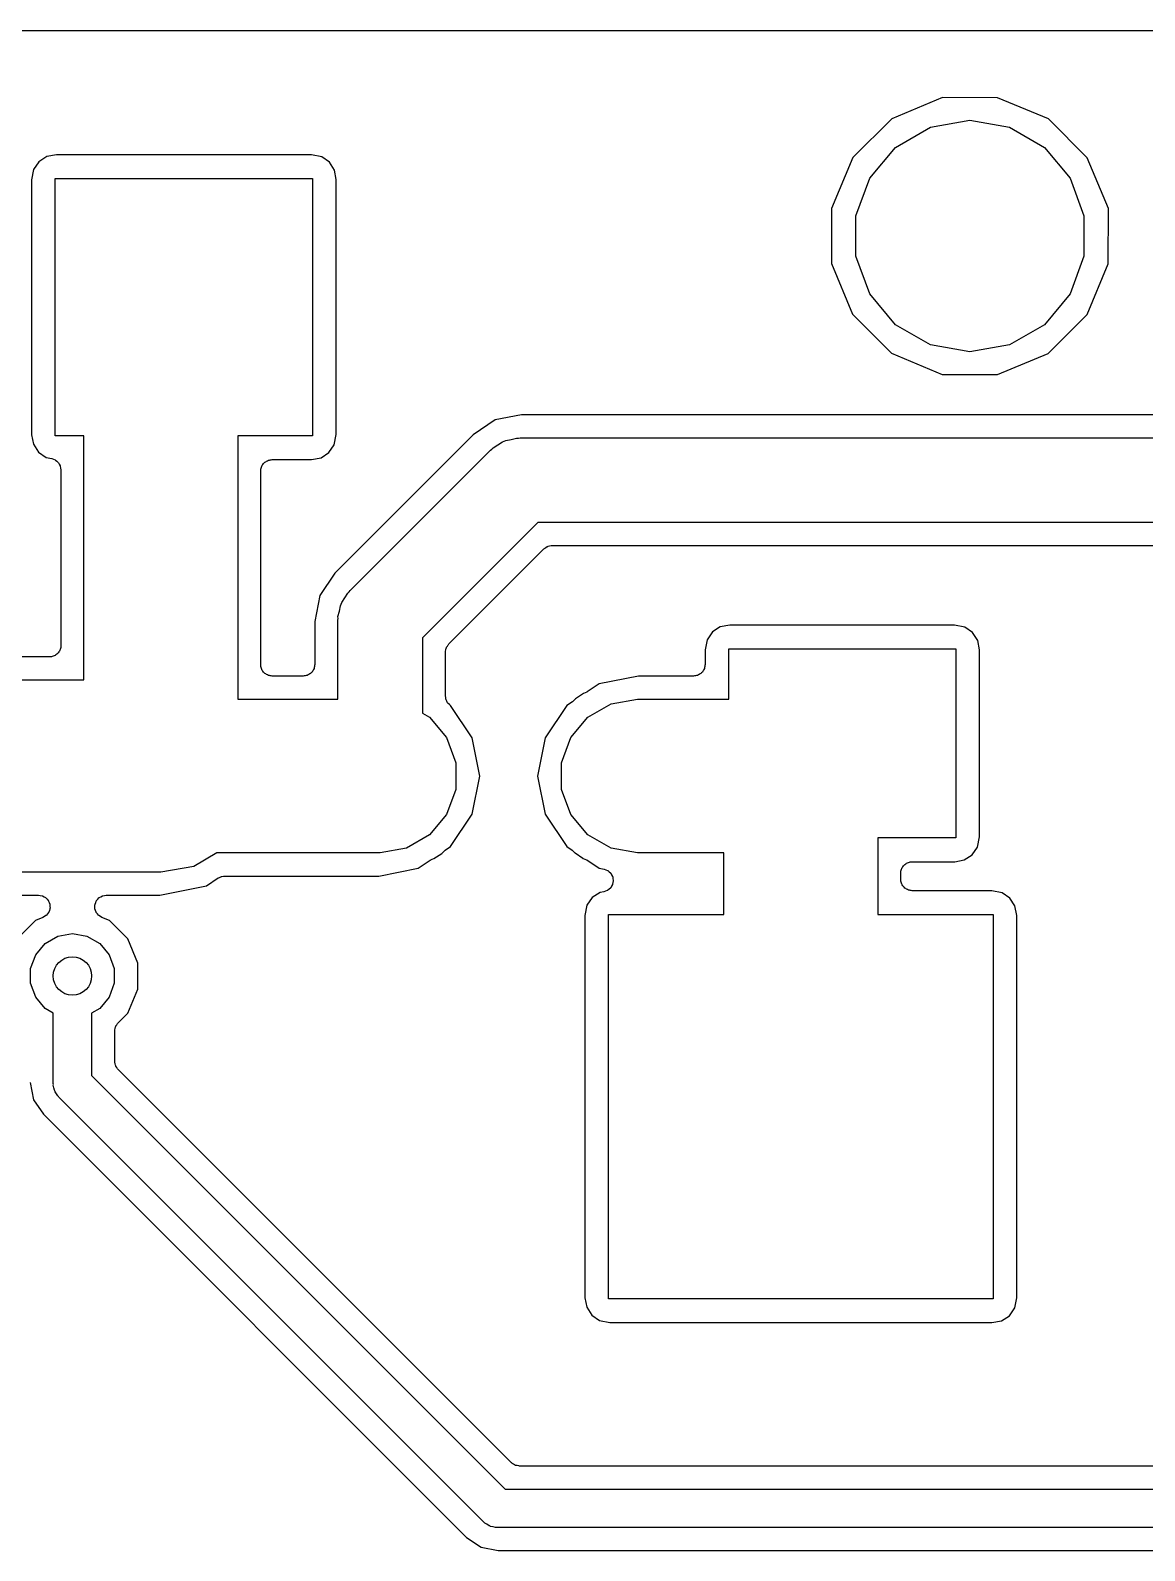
# Model space of a CAD drawing. Extents: x -5.1 to 32.6, y 0 to 32.2.
# Drawn here: x 3.35 to 10.72, y 22.11 to 32.16 of the extents above; entities that cross this region are included whole.
import ezdxf

# ---------------------------------------------------------------- set-up
doc = ezdxf.new("R2010")
doc.units = 0
doc.header["$MEASUREMENT"] = 0
doc.layers.add('BLACK', color=7, linetype='CONTINUOUS')

msp = doc.modelspace()

# ---------------------------------------------------------------- linework, layer by layer
at = {"layer": 'Black'}
for p, q in [((-5.0038, 32.1564), (18.0151, 32.1564)), ((9.38201, 31.7121), (9.04581, 31.5731)), ((9.74578, 31.7117), (9.38201, 31.7121)), ((10.0817, 31.5722), (9.74578, 31.7117)), ((9.04581, 31.5731), (8.78836, 31.3161)), ((9.30148, 31.5163), (9.5631, 31.5624)), ((9.5631, 31.5624), (9.82471, 31.5163)), ((10.3387, 31.3148), (10.0817, 31.5722)), ((9.07142, 31.3835), (9.30148, 31.5163)), ((9.82471, 31.5163), (10.0548, 31.3835)), ((8.90067, 31.18), (9.07142, 31.3835)), ((10.0548, 31.3835), (10.2255, 31.18)), ((3.41049, 31.2889), (3.37571, 31.238)), ((3.4628, 31.3226), (3.41049, 31.2889)), ((3.52591, 31.3345), (3.4628, 31.3226)), ((5.21116, 31.3345), (3.52591, 31.3345)), ((5.27923, 31.3207), (5.21116, 31.3345)), ((5.33014, 31.2859), (5.27923, 31.3207)), ((5.3638, 31.2336), (5.33014, 31.2859)), ((8.78836, 31.3161), (8.64886, 30.9802)), ((10.4777, 30.9786), (10.3387, 31.3148)), ((3.37571, 31.238), (3.36192, 31.17)), ((3.36192, 31.17), (3.36192, 29.4847)), ((3.5188, 29.4776), (3.5188, 31.1776)), ((3.5188, 31.1776), (5.2188, 31.1776)), ((5.2188, 31.1776), (5.2188, 29.4776)), ((5.37568, 31.1705), (5.3638, 31.2336)), ((5.37568, 30.6013), (5.37568, 31.1705)), ((8.80981, 30.9303), (8.90067, 31.18)), ((10.2255, 31.18), (10.3164, 30.9303)), ((8.64886, 30.9802), (8.64854, 30.6164)), ((10.4773, 30.6148), (10.4777, 30.9786)), ((8.80981, 30.6647), (8.80981, 30.9303)), ((10.3164, 30.9303), (10.3164, 30.6647)), ((8.90067, 30.415), (8.80981, 30.6647)), ((10.3164, 30.6647), (10.2255, 30.415)), ((5.37568, 29.4852), (5.37568, 30.6013)), ((8.64854, 30.6164), (8.78746, 30.2802)), ((10.3378, 30.2789), (10.4773, 30.6148)), ((9.07142, 30.2115), (8.90067, 30.415)), ((10.2255, 30.415), (10.0548, 30.2115)), ((8.78746, 30.2802), (9.04446, 30.0228)), ((10.0804, 30.0219), (10.3378, 30.2789)), ((9.30148, 30.0787), (9.07142, 30.2115)), ((10.0548, 30.2115), (9.82471, 30.0787)), ((9.5631, 30.0326), (9.30148, 30.0787)), ((9.82471, 30.0787), (9.5631, 30.0326)), ((9.04446, 30.0228), (9.38042, 29.8833)), ((9.74419, 29.8829), (10.0804, 30.0219)), ((9.38042, 29.8833), (9.74419, 29.8829)), ((6.42663, 29.5822), (6.28066, 29.4846)), ((6.59881, 29.6164), (6.42663, 29.5822)), ((12.0575, 29.6164), (6.59881, 29.6164)), ((3.36192, 29.4847), (3.3738, 29.4216)), ((3.7084, 29.4776), (3.5188, 29.4776)), ((3.7084, 27.8638), (3.7084, 29.4776)), ((5.2188, 29.4776), (4.7244, 29.4776)), ((4.7244, 29.4776), (4.7244, 27.7368)), ((5.36189, 29.4172), (5.37568, 29.4852)), ((6.28066, 29.4846), (5.36508, 28.569)), ((6.44332, 29.4169), (6.47322, 29.4378)), ((6.47322, 29.4378), (6.48509, 29.441)), ((6.48509, 29.441), (6.49574, 29.4471)), ((6.49574, 29.4471), (6.53169, 29.4535)), ((6.53169, 29.4535), (6.56695, 29.4629)), ((6.56695, 29.4629), (6.57919, 29.4619)), ((6.57919, 29.4619), (6.5913, 29.464)), ((6.5913, 29.464), (12.065, 29.464)), ((3.3738, 29.4216), (3.40746, 29.3693)), ((3.40746, 29.3693), (3.45837, 29.3345)), ((3.45837, 29.3345), (3.49492, 29.3271)), ((5.2748, 29.3326), (5.32711, 29.3663)), ((5.32711, 29.3663), (5.36189, 29.4172)), ((5.46753, 28.456), (6.39373, 29.3822)), ((6.39373, 29.3822), (6.4038, 29.3892)), ((6.4038, 29.3892), (6.4117, 29.3986)), ((6.4117, 29.3986), (6.44332, 29.4169)), ((3.49492, 29.3271), (3.50637, 29.3226)), ((3.50637, 29.3226), (3.5179, 29.3184)), ((3.5179, 29.3184), (3.51865, 29.3178)), ((3.51865, 29.3178), (3.51955, 29.3174)), ((3.51955, 29.3174), (3.52878, 29.3093)), ((3.52878, 29.3093), (3.53817, 29.3014)), ((3.53817, 29.3014), (3.53866, 29.3006)), ((3.53866, 29.3006), (3.53939, 29.2999)), ((3.53939, 29.2999), (3.54526, 29.2891)), ((3.54526, 29.2891), (3.5514, 29.2785)), ((3.5514, 29.2785), (3.55157, 29.2775)), ((3.55157, 29.2775), (3.55204, 29.2767)), ((3.55204, 29.2767), (3.55386, 29.2645)), ((3.55386, 29.2645), (3.556, 29.2524)), ((3.556, 29.2524), (3.556, 28.0924)), ((4.8768, 29.2445), (4.87796, 29.2511)), ((4.8768, 27.9654), (4.8768, 29.2445)), ((4.87796, 29.2578), (4.88024, 29.264)), ((4.87796, 29.2511), (4.87796, 29.2578)), ((4.88024, 29.264), (4.88139, 29.2706)), ((4.88139, 29.2706), (4.88473, 29.2764)), ((4.88473, 29.2764), (4.88701, 29.2826)), ((4.88701, 29.2826), (4.89129, 29.2877)), ((4.89129, 29.2877), (4.89463, 29.2935)), ((4.89463, 29.2935), (4.89973, 29.2978)), ((4.89973, 29.2978), (4.90402, 29.3029)), ((4.90402, 29.3029), (4.90979, 29.3062)), ((4.90979, 29.3062), (4.9149, 29.3105)), ((4.9149, 29.3105), (4.92116, 29.3128)), ((4.92116, 29.3128), (4.92694, 29.3161)), ((4.92694, 29.3161), (4.93351, 29.3173)), ((4.93351, 29.3173), (4.93977, 29.3196)), ((4.93977, 29.3196), (4.94643, 29.3196)), ((4.94643, 29.3196), (4.953, 29.3207)), ((4.953, 29.3207), (5.21169, 29.3207)), ((5.21169, 29.3207), (5.2748, 29.3326)), ((6.70703, 28.9052), (5.9445, 28.1427)), ((11.9493, 28.9052), (6.70703, 28.9052)), ((6.74784, 28.7305), (6.75059, 28.7324)), ((6.75059, 28.7324), (6.75274, 28.735)), ((6.75274, 28.735), (6.76136, 28.74)), ((6.76136, 28.74), (6.76952, 28.7457)), ((6.76952, 28.7457), (6.77276, 28.7465)), ((6.77276, 28.7465), (6.77566, 28.7482)), ((6.77566, 28.7482), (6.78546, 28.7499)), ((6.78546, 28.7499), (6.79508, 28.7525)), ((6.79508, 28.7525), (6.79842, 28.7522)), ((6.79842, 28.7522), (6.80172, 28.7528)), ((6.80172, 28.7528), (11.8546, 28.7528)), ((6.11922, 28.1019), (6.74784, 28.7305)), ((5.36508, 28.569), (5.26755, 28.4231)), ((5.43282, 28.4064), (5.45107, 28.438)), ((5.45107, 28.438), (5.46048, 28.4459)), ((5.46048, 28.4459), (5.46753, 28.456)), ((5.26755, 28.4231), (5.2333, 28.2509)), ((5.39621, 28.318), (5.40255, 28.354)), ((5.40255, 28.354), (5.4087, 28.3646)), ((5.4087, 28.3646), (5.41188, 28.3765)), ((5.41188, 28.3765), (5.43282, 28.4064)), ((5.2333, 28.2509), (5.2333, 27.9654)), ((5.3857, 28.2584), (5.38783, 28.2705)), ((5.3857, 27.7368), (5.3857, 28.2584)), ((5.38676, 28.2828), (5.39621, 28.318)), ((5.38783, 28.2705), (5.38676, 28.2828)), ((5.9445, 28.1427), (5.9445, 27.6452)), ((7.82641, 28.1301), (7.81262, 28.0621)), ((7.86119, 28.181), (7.82641, 28.1301)), ((7.9135, 28.2147), (7.86119, 28.181)), ((7.97661, 28.2266), (7.9135, 28.2147)), ((9.46186, 28.2266), (7.97661, 28.2266)), ((9.52993, 28.2128), (9.46186, 28.2266)), ((9.58084, 28.178), (9.52993, 28.2128)), ((9.6145, 28.1257), (9.58084, 28.178)), ((3.52301, 28.0307), (3.5179, 28.0264)), ((3.52878, 28.034), (3.52301, 28.0307)), ((3.53307, 28.0391), (3.52878, 28.034)), ((3.53817, 28.0434), (3.53307, 28.0391)), ((3.54151, 28.0492), (3.53817, 28.0434)), ((3.54579, 28.0543), (3.54151, 28.0492)), ((3.54807, 28.0606), (3.54579, 28.0543)), ((3.5514, 28.0663), (3.54807, 28.0606)), ((3.55256, 28.0729), (3.5514, 28.0663)), ((3.55484, 28.0792), (3.55256, 28.0729)), ((3.556, 28.0924), (3.55484, 28.0858)), ((3.55484, 28.0858), (3.55484, 28.0792)), ((6.0969, 28.048), (6.09748, 28.0513)), ((6.0969, 27.7582), (6.0969, 28.048)), ((6.09719, 28.0546), (6.09977, 28.0642)), ((6.09748, 28.0513), (6.09719, 28.0546)), ((6.09977, 28.0642), (6.10149, 28.074)), ((6.10149, 28.074), (6.10317, 28.0769)), ((6.10317, 28.0769), (6.10404, 28.0802)), ((6.10404, 28.0802), (6.10975, 28.0883)), ((6.10975, 28.0883), (6.11473, 28.097)), ((6.11473, 28.097), (6.1173, 28.0991)), ((6.1173, 28.0991), (6.11922, 28.1019)), ((7.81262, 28.0621), (7.81262, 27.9654)), ((7.9695, 27.7368), (7.9695, 28.0697)), ((7.9695, 28.0697), (9.4695, 28.0697)), ((9.4695, 28.0697), (9.4695, 26.8197)), ((9.62638, 28.0626), (9.6145, 28.1257)), ((9.62638, 26.8273), (9.62638, 28.0626)), ((3.4798, 28.0162), (-0.805294, 28.0162)), ((3.48637, 28.0174), (3.4798, 28.0162)), ((3.49303, 28.0174), (3.48637, 28.0174)), ((3.49929, 28.0196), (3.49303, 28.0174)), ((3.50586, 28.0208), (3.49929, 28.0196)), ((3.51164, 28.0241), (3.50586, 28.0208)), ((3.5179, 28.0264), (3.51164, 28.0241)), ((4.87796, 27.9588), (4.8768, 27.9654)), ((4.87796, 27.9522), (4.87796, 27.9588)), ((4.88024, 27.9459), (4.87796, 27.9522)), ((4.88139, 27.9393), (4.88024, 27.9459)), ((4.88473, 27.9336), (4.88139, 27.9393)), ((4.88701, 27.9273), (4.88473, 27.9336)), ((4.89129, 27.9222), (4.88701, 27.9273)), ((5.22309, 27.9273), (5.21881, 27.9222)), ((5.22537, 27.9336), (5.22309, 27.9273)), ((5.2287, 27.9393), (5.22537, 27.9336)), ((5.22986, 27.9459), (5.2287, 27.9393)), ((5.23214, 27.9522), (5.22986, 27.9459)), ((5.2333, 27.9654), (5.23214, 27.9588)), ((5.23214, 27.9588), (5.23214, 27.9522)), ((7.80241, 27.9273), (7.79813, 27.9222)), ((7.80469, 27.9336), (7.80241, 27.9273)), ((7.80803, 27.9393), (7.80469, 27.9336)), ((7.80918, 27.9459), (7.80803, 27.9393)), ((7.81146, 27.9522), (7.80918, 27.9459)), ((7.81262, 27.9654), (7.81146, 27.9588)), ((7.81146, 27.9588), (7.81146, 27.9522)), ((1.9812, 27.8638), (3.7084, 27.8638)), ((4.89463, 27.9164), (4.89129, 27.9222)), ((4.89973, 27.9121), (4.89463, 27.9164)), ((4.90402, 27.907), (4.89973, 27.9121)), ((4.90979, 27.9037), (4.90402, 27.907)), ((4.9149, 27.8994), (4.90979, 27.9037)), ((4.92116, 27.8971), (4.9149, 27.8994)), ((4.92694, 27.8938), (4.92116, 27.8971)), ((4.93351, 27.8926), (4.92694, 27.8938)), ((4.93977, 27.8904), (4.93351, 27.8926)), ((4.94643, 27.8904), (4.93977, 27.8904)), ((4.953, 27.8892), (4.94643, 27.8904)), ((5.1571, 27.8892), (4.953, 27.8892)), ((5.16367, 27.8904), (5.1571, 27.8892)), ((5.17033, 27.8904), (5.16367, 27.8904)), ((5.17659, 27.8926), (5.17033, 27.8904)), ((5.18316, 27.8938), (5.17659, 27.8926)), ((5.18894, 27.8971), (5.18316, 27.8938)), ((5.1952, 27.8994), (5.18894, 27.8971)), ((5.20031, 27.9037), (5.1952, 27.8994)), ((5.20608, 27.907), (5.20031, 27.9037)), ((5.21037, 27.9121), (5.20608, 27.907)), ((5.21547, 27.9164), (5.21037, 27.9121)), ((5.21881, 27.9222), (5.21547, 27.9164)), ((7.11295, 27.8376), (7.03379, 27.7847)), ((7.37261, 27.8892), (7.11295, 27.8376)), ((7.73642, 27.8892), (7.37261, 27.8892)), ((7.74299, 27.8904), (7.73642, 27.8892)), ((7.74965, 27.8904), (7.74299, 27.8904)), ((7.75591, 27.8926), (7.74965, 27.8904)), ((7.76248, 27.8938), (7.75591, 27.8926)), ((7.76826, 27.8971), (7.76248, 27.8938)), ((7.77452, 27.8994), (7.76826, 27.8971)), ((7.77963, 27.9037), (7.77452, 27.8994)), ((7.7854, 27.907), (7.77963, 27.9037)), ((7.78969, 27.9121), (7.7854, 27.907)), ((7.79479, 27.9164), (7.78969, 27.9121)), ((7.79813, 27.9222), (7.79479, 27.9164)), ((4.7244, 27.7368), (5.3857, 27.7368)), ((6.09877, 27.7476), (6.0969, 27.7582)), ((6.09994, 27.7369), (6.09877, 27.7476)), ((6.10106, 27.7347), (6.09994, 27.7369)), ((6.10149, 27.7322), (6.10106, 27.7347)), ((6.10689, 27.7228), (6.10149, 27.7322)), ((6.94627, 27.7292), (6.9379, 27.7206)), ((6.95493, 27.7375), (6.94627, 27.7292)), ((6.9555, 27.7386), (6.95493, 27.7375)), ((6.9564, 27.7396), (6.9555, 27.7386)), ((6.95679, 27.7401), (6.9564, 27.7396)), ((7.0094, 27.774), (6.95679, 27.7401)), ((7.00957, 27.774), (7.0094, 27.774)), ((7.01983, 27.7785), (7.00957, 27.774)), ((7.03031, 27.7825), (7.01983, 27.7785)), ((7.03189, 27.7838), (7.03031, 27.7825)), ((7.03379, 27.7847), (7.03189, 27.7838)), ((7.19135, 27.7062), (7.3651, 27.7368)), ((7.3651, 27.7368), (7.9695, 27.7368)), ((5.9445, 27.6452), (5.99164, 27.618)), ((6.11165, 27.7132), (6.10689, 27.7228)), ((6.11347, 27.7114), (6.11165, 27.7132)), ((6.11473, 27.7093), (6.11347, 27.7114)), ((6.12298, 27.7023), (6.11473, 27.7093)), ((6.13077, 27.6949), (6.12298, 27.7023)), ((6.13102, 27.6947), (6.13077, 27.6949)), ((6.27385, 27.481), (6.13102, 27.6947)), ((6.89918, 27.6947), (6.75635, 27.481)), ((6.93582, 27.7192), (6.89918, 27.6947)), ((6.93674, 27.7201), (6.93582, 27.7192)), ((6.9379, 27.7206), (6.93674, 27.7201)), ((7.03856, 27.618), (7.19135, 27.7062)), ((5.99164, 27.618), (6.10504, 27.4828)), ((6.92516, 27.4828), (7.03856, 27.618)), ((6.10504, 27.4828), (6.16538, 27.317)), ((6.32401, 27.2288), (6.27385, 27.481)), ((6.75635, 27.481), (6.70619, 27.2288)), ((6.86482, 27.317), (6.92516, 27.4828)), ((6.16538, 27.317), (6.16538, 27.1406)), ((6.27385, 26.9766), (6.32401, 27.2288)), ((6.70619, 27.2288), (6.75635, 26.9766)), ((6.86482, 27.1406), (6.86482, 27.317)), ((6.16538, 27.1406), (6.10504, 26.9748)), ((6.92516, 26.9748), (6.86482, 27.1406)), ((6.10504, 26.9748), (5.99164, 26.8396)), ((6.13102, 26.7629), (6.27385, 26.9766)), ((6.75635, 26.9766), (6.89918, 26.7629)), ((7.03856, 26.8396), (6.92516, 26.9748)), ((5.99164, 26.8396), (5.83885, 26.7514)), ((7.19135, 26.7514), (7.03856, 26.8396)), ((9.61259, 26.7593), (9.62638, 26.8273)), ((5.83885, 26.7514), (5.6651, 26.7208)), ((6.07527, 26.7201), (6.08392, 26.7284)), ((6.08392, 26.7284), (6.0923, 26.737)), ((6.0923, 26.737), (6.09346, 26.7375)), ((6.09346, 26.7375), (6.09438, 26.7384)), ((6.09438, 26.7384), (6.13102, 26.7629)), ((6.89918, 26.7629), (6.9339, 26.7397)), ((6.9339, 26.7397), (6.93559, 26.7381)), ((6.93559, 26.7381), (6.93768, 26.737)), ((6.93768, 26.737), (6.94511, 26.729)), ((6.94511, 26.729), (6.95301, 26.7214)), ((7.3651, 26.7208), (7.19135, 26.7514)), ((9.4695, 26.8197), (8.9535, 26.8197)), ((8.9535, 26.8197), (8.9535, 26.3144)), ((9.57781, 26.7084), (9.61259, 26.7593)), ((4.43358, 26.6321), (4.2164, 26.5938)), ((4.58722, 26.7208), (4.43358, 26.6321)), ((5.6651, 26.7208), (4.58722, 26.7208)), ((5.91725, 26.62), (5.9964, 26.6729)), ((5.9964, 26.6729), (5.99831, 26.6738)), ((5.99831, 26.6738), (5.99988, 26.6751)), ((5.99988, 26.6751), (6.01037, 26.6791)), ((6.01037, 26.6791), (6.02063, 26.6836)), ((6.02063, 26.6836), (6.0208, 26.6836)), ((6.0208, 26.6836), (6.07341, 26.7175)), ((6.07341, 26.7175), (6.0738, 26.718)), ((6.0738, 26.718), (6.0747, 26.719)), ((6.0747, 26.719), (6.07527, 26.7201)), ((6.95301, 26.7214), (6.9533, 26.7208)), ((6.9533, 26.7208), (7.0049, 26.6855)), ((7.0049, 26.6855), (7.00576, 26.6852)), ((7.00576, 26.6852), (7.0073, 26.6851)), ((7.0073, 26.6851), (7.01803, 26.6804)), ((7.01803, 26.6804), (7.02895, 26.6761)), ((7.02895, 26.6761), (7.03011, 26.6751)), ((7.03011, 26.6751), (7.03153, 26.6745)), ((7.03153, 26.6745), (7.11295, 26.62)), ((7.9375, 26.7208), (7.3651, 26.7208)), ((7.9375, 26.3144), (7.9375, 26.7208)), ((9.11383, 26.6185), (9.11611, 26.6247)), ((9.11611, 26.6247), (9.12039, 26.6298)), ((9.12039, 26.6298), (9.12373, 26.6356)), ((9.12373, 26.6356), (9.12883, 26.6399)), ((9.12883, 26.6399), (9.13312, 26.645)), ((9.13312, 26.645), (9.13889, 26.6483)), ((9.13889, 26.6483), (9.144, 26.6526)), ((9.144, 26.6526), (9.15026, 26.6549)), ((9.15026, 26.6549), (9.15604, 26.6582)), ((9.15604, 26.6582), (9.16261, 26.6594)), ((9.16261, 26.6594), (9.16887, 26.6617)), ((9.16887, 26.6617), (9.17553, 26.6617)), ((9.17553, 26.6617), (9.1821, 26.6628)), ((9.1821, 26.6628), (9.46239, 26.6628)), ((9.46239, 26.6628), (9.5255, 26.6747)), ((9.5255, 26.6747), (9.57781, 26.7084)), ((4.2164, 26.5938), (1.9812, 26.5938)), ((4.51715, 26.5027), (4.59624, 26.5556)), ((4.59624, 26.5556), (4.6046, 26.5592)), ((4.6046, 26.5592), (4.61251, 26.5638)), ((4.61251, 26.5638), (4.61663, 26.5645)), ((4.61663, 26.5645), (4.62046, 26.5662)), ((4.62046, 26.5662), (4.62958, 26.5668)), ((4.62958, 26.5668), (4.63857, 26.5684)), ((4.63857, 26.5684), (5.65759, 26.5684)), ((5.65759, 26.5684), (5.91725, 26.62)), ((7.11295, 26.62), (7.14499, 26.6137)), ((7.14499, 26.6137), (7.15616, 26.6093)), ((7.15616, 26.6093), (7.16746, 26.6054)), ((7.16746, 26.6054), (7.16845, 26.6046)), ((7.16845, 26.6046), (7.16965, 26.6041)), ((7.16965, 26.6041), (7.17868, 26.5962)), ((7.17868, 26.5962), (7.18793, 26.5886)), ((7.18793, 26.5886), (7.18858, 26.5875)), ((7.18858, 26.5875), (7.18955, 26.5866)), ((7.18955, 26.5866), (7.19532, 26.5761)), ((7.19532, 26.5761), (7.20142, 26.5658)), ((7.20142, 26.5658), (7.20166, 26.5646)), ((7.20166, 26.5646), (7.20228, 26.5634)), ((7.20396, 26.5255), (7.20202, 26.5137)), ((7.20228, 26.5634), (7.20411, 26.5516)), ((7.2063, 26.5373), (7.20396, 26.5255)), ((7.20411, 26.5516), (7.20632, 26.5398)), ((7.20632, 26.5398), (7.20611, 26.5385)), ((7.20611, 26.5385), (7.2063, 26.5373)), ((9.1059, 26.5866), (9.10706, 26.5932)), ((9.1059, 26.5475), (9.1059, 26.5866)), ((9.10706, 26.5409), (9.1059, 26.5475)), ((9.10706, 26.5999), (9.10934, 26.6061)), ((9.10706, 26.5932), (9.10706, 26.5999)), ((9.10706, 26.5342), (9.10706, 26.5409)), ((9.10934, 26.528), (9.10706, 26.5342)), ((9.10934, 26.6061), (9.1105, 26.6127)), ((9.1105, 26.5214), (9.10934, 26.528)), ((9.1105, 26.6127), (9.11383, 26.6185)), ((9.11383, 26.5156), (9.1105, 26.5214)), ((-0.455086, 26.4414), (3.40844, 26.4414)), ((3.40844, 26.4414), (3.41989, 26.4394)), ((3.41989, 26.4394), (3.43141, 26.4379)), ((3.43141, 26.4379), (3.43287, 26.4371)), ((3.43287, 26.4371), (3.4345, 26.4368)), ((3.4345, 26.4368), (3.44458, 26.431)), ((3.44458, 26.431), (3.45488, 26.4256)), ((3.45488, 26.4256), (3.45599, 26.4244)), ((3.45599, 26.4244), (3.45742, 26.4236)), ((3.45742, 26.4236), (3.4649, 26.4147)), ((3.7994, 26.4147), (3.80684, 26.4236)), ((3.80684, 26.4236), (3.80832, 26.4244)), ((3.80832, 26.4244), (3.80948, 26.4257)), ((3.80948, 26.4257), (3.81973, 26.431)), ((3.81973, 26.431), (3.82976, 26.4368)), ((3.82976, 26.4368), (3.83145, 26.4371)), ((3.83145, 26.4371), (3.83297, 26.4379)), ((3.83297, 26.4379), (3.84443, 26.4394)), ((3.84443, 26.4394), (3.85582, 26.4414)), ((3.85582, 26.4414), (4.20889, 26.4414)), ((4.20889, 26.4414), (4.51715, 26.5027)), ((7.06719, 26.4257), (7.03241, 26.3748)), ((7.1195, 26.4594), (7.06719, 26.4257)), ((7.14421, 26.4641), (7.1195, 26.4594)), ((7.15541, 26.4683), (7.14421, 26.4641)), ((7.16677, 26.4721), (7.15541, 26.4683)), ((7.16777, 26.4729), (7.16677, 26.4721)), ((7.16898, 26.4734), (7.16777, 26.4729)), ((7.17806, 26.4812), (7.16898, 26.4734)), ((7.18741, 26.4887), (7.17806, 26.4812)), ((7.18808, 26.4898), (7.18741, 26.4887)), ((7.18905, 26.4906), (7.18808, 26.4898)), ((7.19492, 26.5011), (7.18905, 26.4906)), ((7.20114, 26.5113), (7.19492, 26.5011)), ((7.20139, 26.5126), (7.20114, 26.5113)), ((7.20202, 26.5137), (7.20139, 26.5126)), ((9.11611, 26.5094), (9.11383, 26.5156)), ((9.12039, 26.5043), (9.11611, 26.5094)), ((9.12373, 26.4985), (9.12039, 26.5043)), ((9.12883, 26.4942), (9.12373, 26.4985)), ((9.13312, 26.4891), (9.12883, 26.4942)), ((9.13889, 26.4858), (9.13312, 26.4891)), ((9.144, 26.4815), (9.13889, 26.4858)), ((9.15026, 26.4792), (9.144, 26.4815)), ((9.15604, 26.4759), (9.15026, 26.4792)), ((9.16261, 26.4747), (9.15604, 26.4759)), ((9.16887, 26.4724), (9.16261, 26.4747)), ((9.17553, 26.4724), (9.16887, 26.4724)), ((9.1821, 26.4713), (9.17553, 26.4724)), ((9.70786, 26.4713), (9.1821, 26.4713)), ((9.77593, 26.4575), (9.70786, 26.4713)), ((9.82684, 26.4227), (9.77593, 26.4575)), ((9.8605, 26.3704), (9.82684, 26.4227)), ((3.4649, 26.4147), (3.47274, 26.4061)), ((3.47443, 26.3271), (3.46696, 26.3182)), ((3.47274, 26.4061), (3.47337, 26.4046)), ((3.47337, 26.4046), (3.47443, 26.4033)), ((3.47443, 26.4033), (3.47841, 26.3924)), ((3.47499, 26.3286), (3.47443, 26.3271)), ((3.476, 26.33), (3.47499, 26.3286)), ((3.4795, 26.341), (3.476, 26.33)), ((3.47841, 26.3924), (3.48285, 26.3816)), ((3.48348, 26.352), (3.4795, 26.341)), ((3.48285, 26.3816), (3.48292, 26.38)), ((3.48292, 26.38), (3.48348, 26.3784)), ((3.48348, 26.3784), (3.48348, 26.3668)), ((3.48348, 26.3668), (3.48398, 26.3552)), ((3.48398, 26.3552), (3.48348, 26.3536)), ((3.48348, 26.3536), (3.48348, 26.352)), ((3.78026, 26.3553), (3.78077, 26.3669)), ((3.78077, 26.3537), (3.78026, 26.3553)), ((3.78077, 26.3784), (3.78136, 26.38)), ((3.78077, 26.3669), (3.78077, 26.3784)), ((3.78077, 26.352), (3.78077, 26.3537)), ((3.78472, 26.3411), (3.78077, 26.352)), ((3.78136, 26.38), (3.78144, 26.3818)), ((3.78144, 26.3818), (3.78587, 26.3924)), ((3.7882, 26.3301), (3.78472, 26.3411)), ((3.78587, 26.3924), (3.78983, 26.4033)), ((3.78924, 26.3287), (3.7882, 26.3301)), ((3.78983, 26.3271), (3.78924, 26.3287)), ((3.78983, 26.4033), (3.79093, 26.4046)), ((3.79725, 26.3183), (3.78983, 26.3271)), ((3.79093, 26.4046), (3.79159, 26.4062)), ((3.79159, 26.4062), (3.7994, 26.4147)), ((7.03241, 26.3748), (7.01862, 26.3068)), ((9.87238, 26.3073), (9.8605, 26.3704)), ((3.38792, 26.2743), (3.26635, 26.1529)), ((3.43754, 26.2948), (3.38792, 26.2743)), ((3.44735, 26.301), (3.43754, 26.2948)), ((3.45742, 26.3068), (3.44735, 26.301)), ((3.45848, 26.3081), (3.45742, 26.3068)), ((3.45987, 26.309), (3.45848, 26.3081)), ((3.46696, 26.3182), (3.45987, 26.309)), ((3.80429, 26.3091), (3.79725, 26.3183)), ((3.80573, 26.3081), (3.80429, 26.3091)), ((3.80684, 26.3068), (3.80573, 26.3081)), ((3.81685, 26.301), (3.80684, 26.3068)), ((3.82659, 26.2948), (3.81685, 26.301)), ((3.87711, 26.2738), (3.82659, 26.2948)), ((3.99848, 26.1523), (3.87711, 26.2738)), ((7.01862, 26.3068), (7.01862, 23.7815)), ((7.1755, 23.7744), (7.1755, 26.3144)), ((7.1755, 26.3144), (7.9375, 26.3144)), ((8.9535, 26.3144), (9.7155, 26.3144)), ((9.7155, 26.3144), (9.7155, 23.7744)), ((9.87238, 23.782), (9.87238, 26.3073)), ((3.38931, 26.0482), (3.45192, 26.1228)), ((3.45192, 26.1228), (3.53627, 26.1716)), ((3.53627, 26.1716), (3.6322, 26.1885)), ((3.6322, 26.1885), (3.72812, 26.1716)), ((3.72812, 26.1716), (3.81248, 26.1228)), ((3.81248, 26.1228), (3.87509, 26.0482)), ((4.06407, 25.9935), (3.99848, 26.1523)), ((3.35599, 25.9567), (3.38931, 26.0482)), ((3.87509, 26.0482), (3.90841, 25.9567)), ((3.35599, 25.8593), (3.35599, 25.9567)), ((3.90841, 25.9567), (3.90841, 25.8593)), ((4.06392, 25.8217), (4.06407, 25.9935)), ((3.38931, 25.7678), (3.35599, 25.8593)), ((3.90841, 25.8593), (3.87509, 25.7678)), ((3.99805, 25.6631), (4.06392, 25.8217)), ((3.45192, 25.6931), (3.38931, 25.7678)), ((3.87509, 25.7678), (3.81248, 25.6931)), ((3.5052, 25.6624), (3.45192, 25.6931)), ((3.5052, 25.1968), (3.5052, 25.6624)), ((3.81248, 25.6931), (3.7592, 25.6624)), ((3.7592, 25.6624), (3.7592, 25.2494)), ((3.93396, 25.5991), (3.99805, 25.6631)), ((3.9116, 25.5452), (3.91219, 25.5485)), ((3.9116, 25.3441), (3.9116, 25.5452)), ((3.9119, 25.5519), (3.91447, 25.5615)), ((3.91219, 25.5485), (3.9119, 25.5519)), ((3.91447, 25.5615), (3.91619, 25.5712)), ((3.91619, 25.5712), (3.91789, 25.5742)), ((3.91789, 25.5742), (3.91877, 25.5774)), ((3.91877, 25.5774), (3.92447, 25.5856)), ((3.92447, 25.5856), (3.92943, 25.5942)), ((3.92943, 25.5942), (3.93202, 25.5963)), ((3.93202, 25.5963), (3.93396, 25.5991)), ((3.91218, 25.3408), (3.9116, 25.3441)), ((3.91189, 25.3375), (3.91218, 25.3408)), ((3.91447, 25.3278), (3.91189, 25.3375)), ((3.91619, 25.318), (3.91447, 25.3278)), ((3.91787, 25.3151), (3.91619, 25.318)), ((3.7592, 25.2494), (6.49151, 22.5171)), ((3.91874, 25.3119), (3.91787, 25.3151)), ((3.92445, 25.3037), (3.91874, 25.3119)), ((3.92943, 25.2951), (3.92445, 25.3037)), ((3.93199, 25.293), (3.92943, 25.2951)), ((3.93392, 25.2902), (3.93199, 25.293)), ((6.53231, 22.6918), (3.93392, 25.2902)), ((3.3528, 25.2043), (3.37545, 25.0905)), ((3.50617, 25.1913), (3.5052, 25.1968)), ((3.50568, 25.1857), (3.50617, 25.1913)), ((3.50998, 25.1697), (3.50568, 25.1857)), ((3.51286, 25.1534), (3.50998, 25.1697)), ((3.51565, 25.1485), (3.51286, 25.1534)), ((3.5171, 25.1431), (3.51565, 25.1485)), ((3.52661, 25.1295), (3.5171, 25.1431)), ((3.53491, 25.1152), (3.52661, 25.1295)), ((3.53919, 25.1116), (3.53491, 25.1152)), ((3.37545, 25.0905), (3.43994, 24.9939)), ((3.5424, 25.107), (3.53919, 25.1116)), ((6.3491, 22.3003), (3.5424, 25.107)), ((3.43994, 24.9939), (6.23603, 22.1978)), ((7.01862, 23.7815), (7.0305, 23.7184)), ((7.0305, 23.7184), (7.06416, 23.6661)), ((9.7155, 23.7744), (7.1755, 23.7744)), ((9.82381, 23.6631), (9.85859, 23.714)), ((9.85859, 23.714), (9.87238, 23.782)), ((7.06416, 23.6661), (7.11507, 23.6313)), ((7.11507, 23.6313), (7.18314, 23.6175)), ((7.18314, 23.6175), (9.70839, 23.6175)), ((9.70839, 23.6175), (9.7715, 23.6294)), ((9.7715, 23.6294), (9.82381, 23.6631)), ((6.53506, 22.6899), (6.53231, 22.6918)), ((6.53721, 22.6873), (6.53506, 22.6899)), ((6.54583, 22.6824), (6.53721, 22.6873)), ((6.55399, 22.6766), (6.54583, 22.6824)), ((6.55723, 22.6758), (6.55399, 22.6766)), ((6.56013, 22.6741), (6.55723, 22.6758)), ((6.56994, 22.6724), (6.56013, 22.6741)), ((6.57955, 22.6698), (6.56994, 22.6724)), ((6.58289, 22.6701), (6.57955, 22.6698)), ((6.58619, 22.6695), (6.58289, 22.6701)), ((17.4169, 22.6695), (6.58619, 22.6695)), ((6.49151, 22.5171), (17.4244, 22.5171)), ((6.35367, 22.2971), (6.3491, 22.3003)), ((6.35727, 22.2928), (6.35367, 22.2971)), ((6.37164, 22.2845), (6.35727, 22.2928)), ((6.38523, 22.275), (6.37164, 22.2845)), ((6.39062, 22.2736), (6.38523, 22.275)), ((6.39546, 22.2708), (6.39062, 22.2736)), ((6.4118, 22.2679), (6.39546, 22.2708)), ((6.42783, 22.2636), (6.4118, 22.2679)), ((6.4334, 22.2641), (6.42783, 22.2636)), ((6.4389, 22.2631), (6.4334, 22.2641)), ((17.3718, 22.2631), (6.4389, 22.2631)), ((6.23603, 22.1978), (6.33255, 22.1333)), ((6.33255, 22.1333), (6.44641, 22.1107)), ((6.44641, 22.1107), (17.2771, 22.1107))]:
    msp.add_line(p, q, dxfattribs=at)
msp.add_circle((3.6322, 25.908), 0.127, dxfattribs=at)

doc.saveas('drawing.dxf')
